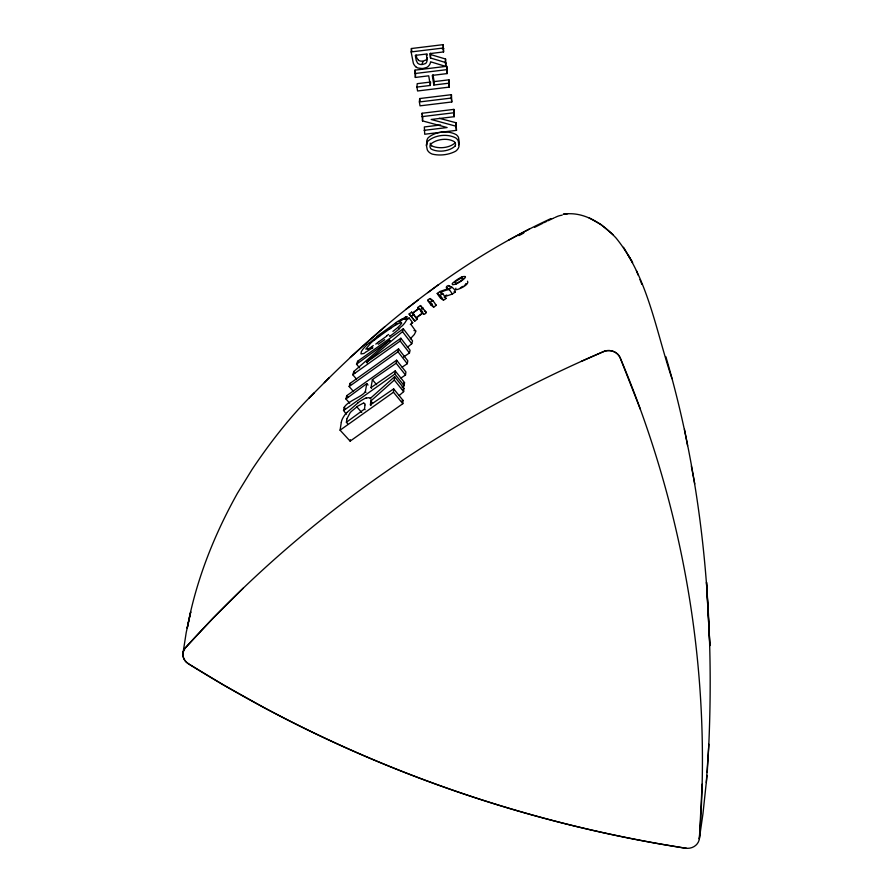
<?xml version="1.0" encoding="UTF-8"?>
<svg xmlns="http://www.w3.org/2000/svg" width="893" height="893" viewBox="0 0 893 893"><rect width="100%" height="100%" fill="white"/><g stroke="black" fill="none" stroke-linecap="round" stroke-linejoin="round"><path stroke-width="1.34" d="M702.144 784.143L699.386 838.427M706.307 782.536L708.696 746.961C714.69 615.779 702.958 482.99 665.865 356.698M341.238 422.679L340.088 430.18L350.145 441.142L402.821 403.681L393.478 392.217L393.668 388.879L370.405 404.864L371.008 405.567M402.821 403.681L403 400.377L393.668 388.879M707.234 772.456L708.841 744.249M415.736 66.729A10.325 9.354 4.6 0 1 413.314 63.157L411.137 51.928L411.405 48.523L443.185 44.65L443.553 51.939L429.801 53.613L430.526 58.012L445.283 62.421L445.953 66.484L430.582 61.796A8.495 7.702 4.6 0 1 428.595 65.982A6.764 6.139 4.6 0 1 426.363 67.567L423.595 68.337A15.415 13.975 4.6 0 1 421.965 68.493L417.991 68.013A6.43 5.827 4.6 0 1 415.747 66.707M448.989 79.812L449.346 87.101L417.578 90.974L416.931 87.079L430.314 85.449L428.718 75.816L415.345 77.445L414.977 70.156L446.757 66.283L447.125 73.583L432.257 75.392L433.842 85.025L448.71 83.216L448.989 79.812L434.121 81.62L433.842 85.025M415.345 77.445L415.613 74.041M416.931 87.079L417.21 83.674L430.582 82.044L430.314 85.449M419.386 101.958L419.654 98.554L451.434 94.68L451.802 101.969L420.023 105.843L419.386 101.958L451.166 98.085L451.434 94.68M422.501 64.508L425.425 63.548A3.583 3.248 4.6 0 0 426.43 62.477A6.709 6.084 4.6 0 0 427.033 58.782L426.274 54.049L415.312 55.388L416.261 60.59L417.567 63.035A4.219 3.829 4.6 0 0 418.17 63.57A5.347 4.845 4.6 0 0 421.853 64.53C422.545 62.666 422.824 60.624 425.704 60.144A3.583 3.248 4.6 0 0 426.709 59.072A6.709 6.084 4.6 0 0 427.3 57.543M424.063 130.356L447.114 127.543L422.501 120.89L422.088 113.255L453.867 109.381L454.224 116.682L431.185 119.483L455.787 126.147L456.49 130.367L424.711 134.24L424.342 126.951L440.606 124.964M422.501 120.89L422.78 117.485M430.526 58.012L430.571 53.234M443.553 51.939L443.185 44.65M445.283 62.421L445.551 59.016L430.806 54.607M445.953 66.484L445.551 59.016M447.125 73.583L446.757 66.283M454.224 116.682L453.867 109.381M455.787 126.147L456.066 122.743L439.244 118.3M456.49 130.367L456.066 122.743M403.636 391.636L394.315 380.05L394.617 376.69L403.937 388.321L403.636 391.636L399.294 395.454M370.405 404.864L370.818 401.013L394.315 380.05M402.04 387.171L404.194 385.709L404.529 382.595L395.219 370.908L371.008 387.595L371.611 388.31M404.194 385.709L394.873 374.055L395.219 370.908M707.044 775.392L702.958 813.78L699.319 838.985M365.114 409.753L364.511 409.05L364.969 405.176M401.046 377.985L405.489 375.004L396.179 363.239L396.615 360.203L346.73 395.677L345.937 398.97L349.688 403.201M405.489 375.004L405.913 371.99L396.615 360.203M347.634 423.662L346.384 422.277L346.852 419.118M350.145 441.142L350.346 439.702M182.998 653.129L186.224 632.478L190.745 611.817L187.195 628.203C195.958 580.729 213.94 535.275 237.46 493.237L252.038 469.528C270.356 442.046 290.85 415.892 314.392 392.663M371.008 387.595L372.381 379.637L396.179 363.239M341.282 422.411L341.427 421.708A22.85 6.564 -41.2 0 1 345.379 414.129M346.897 418.817L350.112 412.767A10.147 2.902 -41.5 0 1 351.25 411.528L357.903 406.014L363.15 403.234A6.843 1.953 -41.1 0 1 363.406 403.201L363.518 403.201M346.529 414.162C335.556 404.306 361.319 398.512 365.326 391.636L366.811 383.61L368.016 385.05M353.505 391.536L349.152 386.546L397.999 351.797L398.546 348.895L407.811 360.817L407.275 363.685L402.163 367.146M401.549 323.11L401.035 322.529L398.825 323.255M403.491 357.033L409.452 353.003L410.088 350.257L400.834 338.235L366.498 362.268M356.474 379.067L352.757 374.747L400.198 341.003L400.834 338.235M407.32 347.366L411.751 343.738L412.544 340.892L403.323 328.769L357.624 361.285L356.497 364.199L359.589 367.827M367.101 363.004L366.532 362.145L402.52 331.638L403.323 328.769M349.152 386.546L350.056 383.387L398.546 348.895M352.757 374.747L353.862 371.443L389.672 340.311M455.33 142.713C449.57 148.082 438.675 149.142 431.643 145.827M465.744 284.208L465.956 283.527M455.876 288.182L455.642 289.455M345.647 414.028L346.227 413.314A13.172 3.717 -41.6 0 1 346.942 412.488M346.942 412.488L357.78 403.078M465.543 284.432L464.818 285.09M324.315 382.673C390.453 316.513 465.621 258.055 550.847 218.618M308.967 398.166L329.394 377.516M455.33 281.585L461.034 278.08M405.846 318.444L406.248 318.053A5.983 0.804 -37.5 0 0 406.974 316.803M243.387 588.029L212.757 618.514L185.465 647.749A12.067 10.939 4.6 0 0 188.088 663.51L189.428 664.392M410.255 338.894L414.319 334.507L415.87 331.37L411.037 324.539M370.528 343.347L365.806 349.107L368.128 348.761M369.01 342.945L368.106 343.783A19.166 3.338 -39.2 0 0 367.28 344.586M401.683 323.11A10.537 1.842 -37.8 0 1 397.485 327.72L397.597 327.686M384.972 326.537L350.302 357.356M398.937 328.624L399.863 327.809A18.943 3.36 -37.8 0 0 400.745 327.005C402.933 325.778 410.68 316.747 403.524 318.779M394.617 376.69L370.282 398.445L370.885 399.149M402.442 389.627L403.937 388.321M374.2 340.255L378.755 336.728M396.347 323.858L397.017 323.344M377.092 336.214L394.963 323.512M399.015 321.781L401.069 320.185A7.412 1.049 -37.6 0 1 405.556 317.037M406.806 319.839L409.173 318.031L412.689 322.697L410.334 324.483M419.208 309.19L417.913 307.426L420.447 305.551L426.385 312.483C422.322 318.667 421.016 304.29 416.763 310.373C411.037 313.343 413.347 314.481 417.399 319.136L414.821 321.078L409.106 314.035L411.628 312.126L414.531 315.687M409.106 314.035L411.316 316.412L413.917 314.459M427.903 292.625L438.284 284.811M406.058 309.19L418.091 300.137M412.533 313.086L418.884 308.353L423.728 314.314M356.497 364.199L389.705 340.188L390.263 341.059M345.937 398.97L366.811 383.61M343.403 410.668L394.873 374.055M340.088 430.18L393.478 392.217M390.252 335.567L389.504 336.125M416.417 317.484L418.784 315.709M414.754 315.988L416.272 318.031L422.601 313.32M419.185 315.408L422.333 313.063L420.949 311.545M346.384 422.277L364.511 409.05M421.429 312.193L422.635 311.199M379.838 335.924L389.85 328.803M420.357 309.67L422.958 307.75M427.613 300.316C430.928 295.661 434.612 303.33 436.275 305.317L433.697 307.17L431.018 305.071L427.613 300.316L430.314 302.414L433.697 307.17M460.788 280.849L461.949 279.933A5.012 0.714 -33.2 0 0 462.395 279.498M431.018 305.071L432.435 304.044M386.636 336.181L379.123 341.539M384.693 339.653L378.219 344.274M430.314 302.414L432.915 300.55M440.528 292.178L442.761 293.585L446.065 298.396C442.705 302.917 438.697 295.795 437.213 293.451L439.97 291.509L448.286 288.595L449.112 289.812M440.55 298.24L441.577 297.514M378.922 341.684L377.482 342.7M437.213 293.451L440.16 295.404L442.761 293.585M447.795 289.622C443.118 281.529 456.178 287.914 455.184 292.1L452.371 294.031L444.468 296.733M439.97 291.509L441.979 294.277L440.64 292.1L449.101 289.198L451.936 287.256M372.805 348.013L372.124 348.471M390.911 328.077L395.454 325.141M373.296 345.58L371.745 346.618M403.022 383.599L404.529 382.595M401.56 401.348L403 400.377M463.3 286.206L462.139 286.91M529.471 228.988L508.597 240.15M518.978 235.618L523.733 233.028M461.793 287.099L460.341 287.758M534.516 227.391L542.977 223.183M364.712 353.003L364.098 353.304A18.876 3.204 -39.1 0 1 363.44 353.572L360.951 353.907L361.308 351.742A20.282 3.505 -39.2 0 1 367.012 344.698M403.714 318.846L404.92 319.259M544.183 222.591L546.616 221.419M402.107 319.381L402.855 319.047M547.833 220.839L552.711 218.551M456.01 284.119L452.684 284.778M553.024 218.405L554.263 217.825M555.2 217.401L556.886 216.619A18.53 15.538 12.3 0 1 562.155 215.168M581.287 361.375L602.507 352.043M602.697 351.965L603.244 351.73A14.891 13.495 4.6 0 1 604.74 351.161M406.181 319.236L409.173 318.031M411.349 323.221L412.689 322.697M365.873 398.323L367.09 397.954A15.996 4.599 -41.3 0 1 370.338 398.39M445.83 295.416L446.846 295.058M413.95 330.6L415.725 330.756M567.524 213.728L563.204 214.275C583.631 210.826 602.764 223.741 616.047 238.007C648.162 277.477 656.065 331.883 671.994 378.632M411.137 51.928L442.917 48.055M442.113 48.747L443.832 48.535M414.698 73.561L446.478 69.687M421.809 116.659L453.588 112.797M467.519 281.195C469.841 284.432 458.991 289.6 456.111 289.7M461.636 278.036L462.73 278.538A17.034 2.433 -33.4 0 1 462.842 278.839M683.48 847.881L660.887 844.119A1229.304 1114.129 4.6 0 1 263.022 707.066L223.741 685.098L189.762 664.604M683.692 847.915L685.098 848.138A14.868 13.484 4.6 0 0 686.728 848.339M445.261 62.778L446.221 63.068M464.985 276.428L465.454 277.098L464.673 278.303A6.709 0.96 -33.1 0 1 456.133 284.03M455.184 292.1L454.124 291.531M588.933 217.769L601.022 224.511L613.178 234.781M446.143 287.2L449.224 289.734M446.065 298.396L444.245 297.246M436.275 305.317L435.371 304.658M418.449 60.166L416.886 58.134L416.082 54.998M426.385 312.483L424.621 310.954M455.039 282.757L454.917 282.612A16.666 2.288 -33.1 0 1 454.939 282.199M418.817 308.297L417.913 307.426M417.321 319.069L416.272 318.031M344.095 407.275L345.345 408.67M411.628 312.126L412.946 313.878M346.73 395.677L347.98 397.095M356.776 406.817L361.698 412.432M350.056 383.387L350.681 384.09M353.862 371.443L355.113 372.883M365.326 391.636L365.94 392.351M370.818 401.013L372.627 403.145M357.624 361.285L358.238 362.011M372.381 379.637L376.6 384.682M397.999 351.797L407.275 363.685M400.198 341.003L409.452 353.003M402.52 331.638L411.751 343.738M411.316 316.412L414.821 321.078M420.447 305.551L422.601 308.498M422.824 308.799L423.249 309.391M430.147 298.485L431.632 300.561M440.16 295.404L443.475 300.204M448.688 285.459L449.704 286.966M449.101 289.198L452.371 294.031M628.025 254.862L632.612 262.553L623.515 247.261M639.98 279.554L641.866 284.354M636.396 270.579L638.194 275.167M640.303 409.128L620.177 357.825A12.223 11.073 4.6 0 0 604.717 351.083M426.988 144.956L426.698 141.284A8.763 7.948 4.6 0 1 428.238 137.678C435.438 131.472 447.851 130.065 456.223 134.653A8.64 7.836 4.6 0 1 458.489 137.41L459.326 142.534A8.383 7.602 4.6 0 1 458.578 144.845M684.462 429.354L687.577 445.607M691.338 466.023L694.765 483.928M448.71 83.216L449.346 87.101M451.166 98.085L451.802 101.969M432.982 74.733L434.121 81.62M427.077 53.893L427.278 55.076M411.405 48.523L411.84 51.158M414.977 70.156L415.401 72.746M419.654 98.554L420.09 101.143M422.088 113.255L422.434 115.364M422.757 61.048A5.659 5.135 4.6 0 1 418.382 60.244M431.632 145.849A4.543 4.119 4.6 0 1 430.247 143.193M357.792 402.944A20.07 6.005 -41.6 0 1 366.141 397.91M363.484 403.145A12.379 3.55 -41.3 0 1 364.98 404.842M395.264 322.987A28.576 5.76 -38.7 0 1 402.687 318.734M402.877 319.024A19.523 3.561 -37.9 0 1 403.547 318.756M399.651 328.568A28.051 4.978 -37.8 0 1 390.196 336.025M372.604 347.701A27.884 4.175 -38.3 0 1 365.371 352.333M369.557 342.957A28.118 4.889 -39.2 0 1 377.092 336.739M378.766 336.628A61.706 13.975 -39.5 0 1 379.849 335.824M370.338 343.358A14.321 2.69 -39.2 0 1 374.178 340.144M371.622 346.797A13.451 2.322 -39.3 0 1 367.827 349.074M377.226 343.068A62.588 8.004 -37.8 0 1 375.774 344.084M388.622 334.451A61.427 7.602 -37.5 0 1 386.825 335.757M396.782 328.289A14.668 2.4 -37.8 0 1 392.92 331.37M395.298 325.376A14.232 2.567 -37.8 0 1 398.624 323.445M389.806 328.937A62.711 14.176 -39.3 0 1 390.855 328.211M405.511 317.093A6.921 0.926 -37.4 0 1 406.795 316.658M400.6 321.034A5.47 0.737 -37.5 0 1 403.803 318.756M404.473 318.734A4.632 0.625 -37.4 0 1 404.295 319.214M461.927 277.009A20.36 2.802 -33.3 0 1 464.684 276.629M452.55 284.365A15.561 2.154 -32.6 0 1 452.45 283.315M452.997 282.914A7.858 1.072 -33.4 0 1 453.197 282.701A6.753 0.926 -33.4 0 1 461.614 277.042A7.691 1.06 -33.3 0 1 461.915 276.908M461.134 278.002A16.978 2.389 -34 0 1 461.692 278.002M457.484 282.735A12.859 1.786 -32.4 0 1 455.921 282.958M460.821 280.882A4.409 0.625 -33.2 0 1 457.696 282.646M426.374 145.191L427.267 149.812A8.495 7.702 4.6 0 0 429.901 152.859L430.828 153.429A9.388 8.506 4.6 0 0 432.435 154.143C439.992 155.895 448.476 154.902 455.385 151.352A9.778 8.863 4.6 0 0 456.736 150.281L457.763 149.098A8.383 7.602 4.6 0 0 459.058 145.939L458.209 140.815A8.64 7.836 4.6 0 0 455.943 138.058C447.572 133.47 435.159 134.876 427.959 141.083A8.763 7.948 4.6 0 0 426.419 144.688L426.374 145.191M455.05 146.128C449.246 151.453 438.095 152.748 431.152 149.031A4.554 4.13 4.6 0 1 430.56 144.242C436.398 139.029 447.761 137.522 454.504 141.797A4.376 3.963 4.6 0 1 455.062 146.128M709.868 645.55L706.519 582.325L709.868 645.55M699.398 838.293A1229.259 1114.084 4.6 0 0 620.155 357.769A12.122 10.995 4.6 0 0 603.534 351.608A1229.259 1114.084 4.6 0 0 185.599 647.592A12.122 10.995 4.6 0 0 188.256 663.655A1229.259 1114.084 4.6 0 0 685.422 848.183A12.122 10.984 4.6 0 0 699.398 838.293"/></g></svg>
